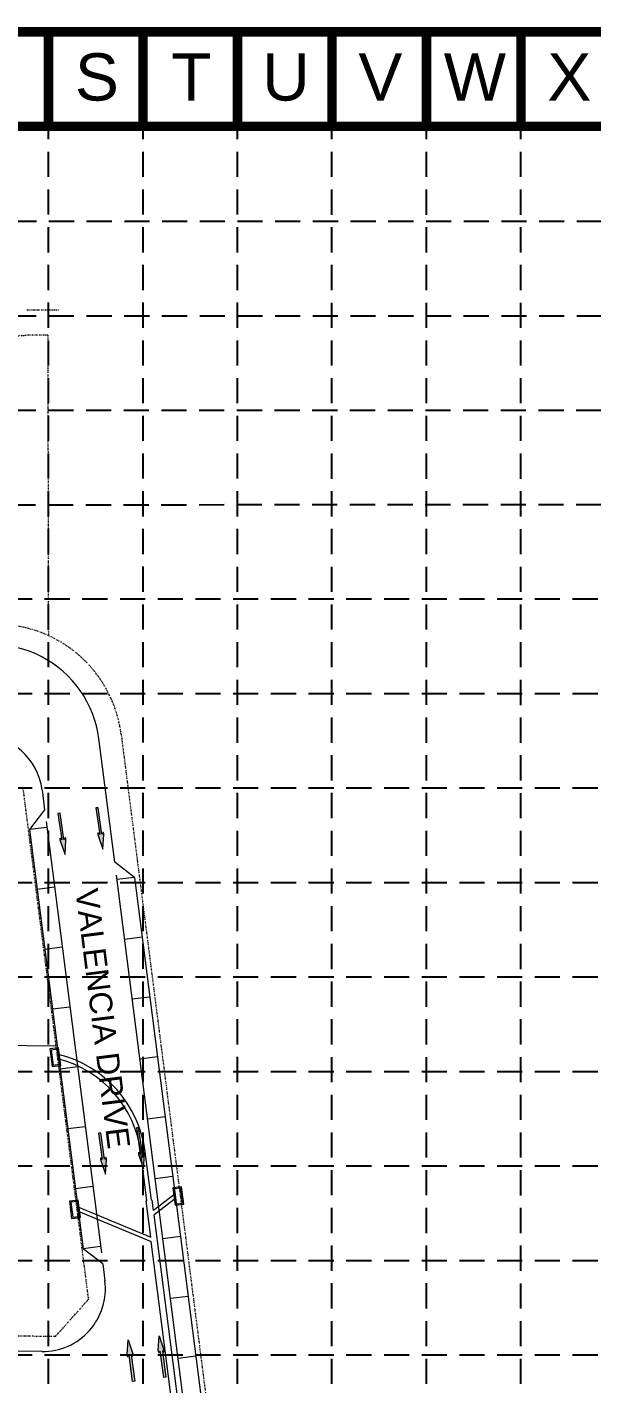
# Model space of a CAD drawing. Extents: x 7749 to 9256, y 6499 to 8908.
# Drawn here: x 8456 to 8681, y 8369 to 8908 of the extents above; entities that cross this region are included whole.
import ezdxf
from ezdxf.enums import TextEntityAlignment as Align

# ---------------------------------------------------------------- set-up
doc = ezdxf.new("R2010")
doc.units = 0
doc.header["$MEASUREMENT"] = 0
doc.linetypes.add('DASHED', pattern=[0.75, 0.5, -0.25])
doc.linetypes.add('DIVIDE', pattern=[1.25, 0.5, -0.25, 0, -0.25, 0, -0.25])
for name, color, linetype in [('1 STREET NAMES', 7, 'Continuous'), ('27', 7, 'Continuous'), ('29', 7, 'Continuous'), ('BASE', 7, 'Continuous'), ('DED-4692-2629', 7, 'Continuous'), ('DED-4986-2484', 7, 'Continuous'), ('FLOODPLAIN-CB', 7, 'Continuous'), ('GRID', 254, 'DASHED'), ('PNTNO', 7, 'Continuous')]:
    doc.layers.add(name, color=color, linetype=linetype)
doc.styles.get("Standard").update_dxf_attribs({"font": 'ARIAL.TTF'})

msp = doc.modelspace()

# ---------------------------------------------------------------- hatches: boundary and pattern name
at = {"layer": 'FLOODPLAIN-CB', "linetype": 'Continuous', "lineweight": 0}
h = msp.add_hatch(color=7, dxfattribs=at)
edge = h.paths.add_edge_path()
edge.add_line((8471.48, 8585.89), (8470.96, 8585.26))
edge.add_line((8470.96, 8585.26), (8469.46, 8595.74))
edge.add_line((8469.46, 8595.74), (8468.61, 8595.61))
edge.add_line((8468.61, 8595.61), (8470.11, 8585.14))
edge.add_line((8470.11, 8585.14), (8469.53, 8585.6))
edge.add_line((8469.53, 8585.6), (8469.53, 8585.6))
edge.add_ellipse((8469.56, 8585.06), major_axis=(-0.079, 0.554), ratio=0.285714, start_angle=-17.1827, end_angle=124.7269)
edge.add_line((8469.48, 8584.73), (8469.48, 8584.73))
edge.add_line((8469.48, 8584.73), (8471.41, 8579.21))
edge.add_line((8471.41, 8579.21), (8471.77, 8585.05))
edge.add_line((8471.77, 8585.05), (8471.77, 8585.05))
edge.add_ellipse((8471.6, 8585.36), major_axis=(-0.079, 0.554), ratio=0.285714, start_angle=234.1685, end_angle=374.4967)
edge.add_line((8471.48, 8585.89), (8471.48, 8585.89))
h = msp.add_hatch(color=7, dxfattribs=at)
edge = h.paths.add_edge_path()
edge.add_line((8486.58, 8588.04), (8486.05, 8587.41))
edge.add_line((8486.05, 8587.41), (8484.56, 8597.89))
edge.add_line((8484.56, 8597.89), (8483.71, 8597.77))
edge.add_line((8483.71, 8597.77), (8485.2, 8587.29))
edge.add_line((8485.2, 8587.29), (8484.63, 8587.75))
edge.add_line((8484.63, 8587.75), (8484.63, 8587.75))
edge.add_ellipse((8484.66, 8587.22), major_axis=(-0.079, 0.554), ratio=0.285714, start_angle=-17.1827, end_angle=124.7269)
edge.add_line((8484.57, 8586.88), (8484.57, 8586.88))
edge.add_line((8484.57, 8586.88), (8486.51, 8581.37))
edge.add_line((8486.51, 8581.37), (8486.87, 8587.21))
edge.add_line((8486.87, 8587.21), (8486.87, 8587.21))
edge.add_ellipse((8486.69, 8587.51), major_axis=(-0.079, 0.554), ratio=0.285714, start_angle=234.1685, end_angle=374.4967)
edge.add_line((8486.58, 8588.04), (8486.58, 8588.04))
h = msp.add_hatch(color=7, dxfattribs=at)
edge = h.paths.add_edge_path()
edge.add_line((8487.61, 8458.75), (8487.09, 8458.13))
edge.add_line((8487.09, 8458.13), (8485.59, 8468.6))
edge.add_line((8485.59, 8468.6), (8484.74, 8468.48))
edge.add_line((8484.74, 8468.48), (8486.24, 8458))
edge.add_line((8486.24, 8458), (8485.67, 8458.46))
edge.add_line((8485.67, 8458.46), (8485.67, 8458.46))
edge.add_ellipse((8485.7, 8457.93), major_axis=(-0.079, 0.554), ratio=0.285714, start_angle=-17.1827, end_angle=124.7269)
edge.add_line((8485.61, 8457.59), (8485.61, 8457.6))
edge.add_line((8485.61, 8457.6), (8487.55, 8452.08))
edge.add_line((8487.55, 8452.08), (8487.9, 8457.92))
edge.add_line((8487.9, 8457.92), (8487.91, 8457.92))
edge.add_ellipse((8487.73, 8458.22), major_axis=(-0.079, 0.554), ratio=0.285714, start_angle=234.1685, end_angle=374.4967)
edge.add_line((8487.61, 8458.75), (8487.61, 8458.75))
h = msp.add_hatch(color=7, dxfattribs=at)
edge = h.paths.add_edge_path()
edge.add_line((8502.71, 8460.91), (8502.19, 8460.28))
edge.add_line((8502.19, 8460.28), (8500.69, 8470.76))
edge.add_line((8500.69, 8470.76), (8499.84, 8470.63))
edge.add_line((8499.84, 8470.63), (8501.34, 8460.16))
edge.add_line((8501.34, 8460.16), (8500.77, 8460.62))
edge.add_line((8500.77, 8460.62), (8500.76, 8460.62))
edge.add_ellipse((8500.79, 8460.08), major_axis=(-0.079, 0.554), ratio=0.285714, start_angle=-17.1827, end_angle=124.7269)
edge.add_line((8500.71, 8459.75), (8500.71, 8459.75))
edge.add_line((8500.71, 8459.75), (8502.64, 8454.24))
edge.add_line((8502.64, 8454.24), (8503, 8460.07))
edge.add_line((8503, 8460.07), (8503, 8460.07))
edge.add_ellipse((8502.83, 8460.38), major_axis=(-0.079, 0.554), ratio=0.285714, start_angle=234.1685, end_angle=374.4967)
edge.add_line((8502.71, 8460.91), (8502.71, 8460.91))
h = msp.add_hatch(color=7, dxfattribs=at)
edge = h.paths.add_edge_path()
edge.add_line((8498.3, 8379.86), (8497.73, 8380.33))
edge.add_line((8497.73, 8380.33), (8499.11, 8369.83))
edge.add_line((8499.11, 8369.83), (8498.26, 8369.72))
edge.add_line((8498.26, 8369.72), (8496.88, 8380.21))
edge.add_line((8496.88, 8380.21), (8496.35, 8379.59))
edge.add_line((8496.35, 8379.59), (8496.35, 8379.59))
edge.add_ellipse((8496.24, 8380.12), major_axis=(-0.073, 0.555), ratio=0.285714, start_angle=54.1685, end_angle=194.4967, ccw=False)
edge.add_line((8496.06, 8380.43), (8496.07, 8380.43))
edge.add_line((8496.07, 8380.43), (8496.49, 8386.26))
edge.add_line((8496.49, 8386.26), (8498.36, 8380.73))
edge.add_ellipse((8498.27, 8380.39), major_axis=(-0.073, 0.555), ratio=0.285714, start_angle=162.8173, end_angle=304.7269, ccw=False)
edge.add_line((8498.3, 8379.86), (8498.3, 8379.86))
edge.add_line((8498.3, 8379.86), (8498.3, 8379.86))
edge.add_line((8498.3, 8379.86), (8498.3, 8379.86))
h = msp.add_hatch(color=7, dxfattribs=at)
edge = h.paths.add_edge_path()
edge.add_line((8510.7, 8381.45), (8510.13, 8381.92))
edge.add_line((8510.13, 8381.92), (8511.51, 8371.42))
edge.add_line((8511.51, 8371.42), (8510.66, 8371.31))
edge.add_line((8510.66, 8371.31), (8509.28, 8381.8))
edge.add_line((8509.28, 8381.8), (8508.75, 8381.18))
edge.add_line((8508.75, 8381.18), (8508.75, 8381.18))
edge.add_ellipse((8508.63, 8381.71), major_axis=(-0.073, 0.555), ratio=0.285714, start_angle=54.1685, end_angle=194.4967, ccw=False)
edge.add_line((8508.46, 8382.02), (8508.47, 8382.02))
edge.add_line((8508.47, 8382.02), (8508.89, 8387.85))
edge.add_line((8508.89, 8387.85), (8510.76, 8382.31))
edge.add_ellipse((8510.67, 8381.98), major_axis=(-0.073, 0.555), ratio=0.285714, start_angle=162.8173, end_angle=304.7269, ccw=False)
edge.add_line((8510.7, 8381.44), (8510.7, 8381.45))
edge.add_line((8510.7, 8381.45), (8510.7, 8381.45))
edge.add_line((8510.7, 8381.45), (8510.7, 8381.45))

# ---------------------------------------------------------------- linework, layer by layer
at = {"layer": '27', "color": 7, "linetype": 'DIVIDE', "lineweight": 0}
for p, q in [((8456.16, 8795.83), (8469.27, 8795.86)), ((8306.43, 8775.56), (8456.51, 8785.83)), ((8464.55, 8785.85), (8456.51, 8785.83)), ((8464.55, 8785.85), (8464.77, 8666.35)), ((8493.71, 8627.16), (8532.83, 8321.74)), ((8454.59, 8605.95), (8480.68, 8402.28)), ((8467.58, 8387.56), (8480.68, 8402.28)), ((8467.58, 8387.56), (8232.13, 8389.92))]:
    msp.add_line(p, q, dxfattribs=at)
msp.add_arc((8444.12, 8620.81), 50, 7.2996, 126.9752, dxfattribs=at)
at = {"layer": '29', "color": 7, "linetype": 'Continuous', "lineweight": 0}
msp.add_line((8467.77, 8503.06), (8214.9, 8505.59), dxfattribs=at)
at = {"layer": 'BASE', "color": 9}
msp.add_line((7788.29, 8868.85), (9216.57, 8868.85), dxfattribs=at)
at = {"layer": 'BASE', "const_width": 3.76}
for points in [[(9254.16, 6500.92), (9254.16, 8906.43), (7750.71, 8906.43), (7750.71, 6500.92)], [(9216.57, 6538.5), (9216.57, 8868.85), (7788.29, 8868.85), (7788.29, 6538.5)]]:
    msp.add_lwpolyline(points, close=True, dxfattribs=at)
for points in [[(8464.84, 8906.43), (8464.84, 8868.85)], [(8502.43, 8906.43), (8502.43, 8868.85)], [(8540.02, 8906.43), (8540.02, 8868.85)], [(8577.6, 8906.43), (8577.6, 8868.85)], [(8615.19, 8906.43), (8615.19, 8868.85)], [(8652.78, 8906.43), (8652.78, 8868.85)]]:
    msp.add_lwpolyline(points, dxfattribs=at)
at = {"layer": 'DED-4692-2629', "color": 7, "linetype": 'Continuous', "lineweight": 0}
for p, q in [((8468.87, 8502.37), (8465.39, 8501.92)), ((8465.39, 8501.92), (8466.28, 8494.98)), ((8468.43, 8501.81), (8465.95, 8501.49)), ((8465.95, 8501.49), (8466.72, 8495.54)), ((8469.19, 8495.86), (8468.43, 8501.81)), ((8469.75, 8495.42), (8468.87, 8502.37)), ((8466.28, 8494.98), (8469.75, 8495.42)), ((8466.28, 8494.98), (8466.28, 8494.98)), ((8466.72, 8495.54), (8469.19, 8495.86)), ((8466.72, 8495.54), (8466.72, 8495.54)), ((8517.78, 8447.13), (8514.31, 8446.69)), ((8514.31, 8446.69), (8515.2, 8439.75)), ((8517.35, 8446.57), (8514.87, 8446.26)), ((8514.87, 8446.26), (8515.63, 8440.31)), ((8518.11, 8440.62), (8517.35, 8446.57)), ((8518.67, 8440.19), (8517.78, 8447.13)), ((8476.62, 8441.86), (8473.14, 8441.42)), ((8473.14, 8441.42), (8474.03, 8434.47)), ((8476.18, 8441.3), (8473.7, 8440.98)), ((8473.7, 8440.98), (8474.47, 8435.03)), ((8476.95, 8435.35), (8476.18, 8441.3)), ((8477.5, 8434.92), (8476.62, 8441.86)), ((8515.2, 8439.75), (8518.67, 8440.19)), ((8515.2, 8439.75), (8515.2, 8439.75)), ((8515.63, 8440.31), (8518.11, 8440.62)), ((8515.63, 8440.31), (8515.63, 8440.31)), ((8474.03, 8434.47), (8477.5, 8434.92)), ((8474.03, 8434.47), (8474.03, 8434.47)), ((8474.47, 8435.03), (8476.95, 8435.35)), ((8474.47, 8435.03), (8474.47, 8435.03))]:
    msp.add_line(p, q, dxfattribs=at)
at = {"layer": 'DED-4986-2484', "color": 7, "linetype": 'Continuous', "lineweight": 0}
for p, q in [((8491.16, 8576.24), (8484.86, 8625.4)), ((8462.27, 8604.98), (8463.3, 8596.98)), ((8463.3, 8596.98), (8457.24, 8589.15)), ((8464.19, 8590.04), (8457.24, 8589.15)), ((8463.89, 8592.35), (8485.86, 8420.84)), ((8457.24, 8589.15), (8478.59, 8422.51)), ((8498.99, 8570.18), (8491.16, 8576.24)), ((8522.54, 8331.24), (8491.82, 8571.11)), ((8498.99, 8570.18), (8492.05, 8569.29)), ((8498.99, 8570.18), (8530.85, 8321.48)), ((8467.24, 8566.23), (8460.29, 8565.34)), ((8470.29, 8542.43), (8463.34, 8541.54)), ((8502.04, 8546.38), (8495.1, 8545.49)), ((8505.09, 8522.57), (8498.15, 8521.68)), ((8473.34, 8518.62), (8466.39, 8517.73)), ((8508.14, 8498.77), (8501.2, 8497.88)), ((8476.39, 8494.82), (8469.44, 8493.93)), ((8511.19, 8474.96), (8504.25, 8474.07)), ((8479.43, 8471.01), (8472.49, 8470.12)), ((8514.24, 8451.16), (8507.3, 8450.27)), ((8482.48, 8447.21), (8475.54, 8446.32)), ((8485.53, 8423.4), (8478.59, 8422.51)), ((8517.29, 8427.35), (8510.35, 8426.46)), ((8486.42, 8416.46), (8478.59, 8422.51)), ((8486.42, 8416.46), (8487.28, 8409.78)), ((8520.34, 8403.55), (8513.39, 8402.66)), ((8462.23, 8381.61), (8226.18, 8383.98)), ((8523.39, 8379.74), (8516.44, 8378.85))]:
    msp.add_line(p, q, dxfattribs=at)
for centre, radius, start, end in [((8442.23, 8619.81), 43, 7.2996, 118.1778), ((8437.48, 8601.8), 25, 7.2996, 90.1053), ((8462.48, 8406.61), 25, 269.4256, 7.2996)]:
    msp.add_arc(centre, radius, start, end, dxfattribs=at)
at = {"layer": 'FLOODPLAIN-CB', "color": 7, "linetype": 'Continuous', "lineweight": 0}
for p, q in [((8469.46, 8595.74), (8468.61, 8595.61)), ((8468.61, 8595.61), (8470.11, 8585.14)), ((8470.96, 8585.26), (8469.46, 8595.74)), ((8484.56, 8597.89), (8483.71, 8597.77)), ((8483.71, 8597.77), (8485.2, 8587.29)), ((8486.05, 8587.41), (8484.56, 8597.89)), ((8469.48, 8584.73), (8469.48, 8584.73)), ((8469.48, 8584.73), (8471.41, 8579.21)), ((8470.11, 8585.14), (8469.53, 8585.6)), ((8469.53, 8585.6), (8469.53, 8585.6)), ((8471.48, 8585.89), (8470.96, 8585.26)), ((8471.41, 8579.21), (8471.77, 8585.05)), ((8471.48, 8585.89), (8471.48, 8585.89)), ((8471.77, 8585.05), (8471.77, 8585.05)), ((8484.57, 8586.88), (8484.57, 8586.88)), ((8484.57, 8586.88), (8486.51, 8581.37)), ((8485.2, 8587.29), (8484.63, 8587.75)), ((8484.63, 8587.75), (8484.63, 8587.75)), ((8486.58, 8588.04), (8486.05, 8587.41)), ((8486.51, 8581.37), (8486.87, 8587.21)), ((8486.58, 8588.04), (8486.58, 8588.04)), ((8486.87, 8587.21), (8486.87, 8587.21)), ((8485.59, 8468.6), (8484.74, 8468.48)), ((8484.74, 8468.48), (8486.24, 8458)), ((8487.09, 8458.13), (8485.59, 8468.6)), ((8500.69, 8470.76), (8499.84, 8470.63)), ((8499.84, 8470.63), (8501.34, 8460.16)), ((8502.19, 8460.28), (8500.69, 8470.76)), ((8500.77, 8460.62), (8500.76, 8460.62)), ((8501.34, 8460.16), (8500.77, 8460.62)), ((8502.71, 8460.91), (8502.19, 8460.28)), ((8502.71, 8460.91), (8502.71, 8460.91)), ((8485.61, 8457.59), (8485.61, 8457.6)), ((8485.61, 8457.6), (8487.55, 8452.08)), ((8486.24, 8458), (8485.67, 8458.46)), ((8485.67, 8458.46), (8485.67, 8458.46)), ((8487.61, 8458.75), (8487.09, 8458.13)), ((8487.55, 8452.08), (8487.9, 8457.92)), ((8487.61, 8458.75), (8487.61, 8458.75)), ((8487.9, 8457.92), (8487.91, 8457.92)), ((8500.71, 8459.75), (8500.71, 8459.75)), ((8500.71, 8459.75), (8502.64, 8454.24)), ((8502.64, 8454.24), (8503, 8460.07)), ((8503, 8460.07), (8503, 8460.07)), ((8496.07, 8380.43), (8496.49, 8386.26)), ((8496.49, 8386.26), (8498.36, 8380.73)), ((8508.47, 8382.02), (8508.89, 8387.85)), ((8508.89, 8387.85), (8510.76, 8382.31)), ((8496.06, 8380.43), (8496.07, 8380.43)), ((8496.88, 8380.21), (8496.35, 8379.59)), ((8496.35, 8379.59), (8496.35, 8379.59)), ((8498.26, 8369.72), (8496.88, 8380.21)), ((8498.3, 8379.86), (8497.73, 8380.33)), ((8497.73, 8380.33), (8499.11, 8369.83)), ((8498.3, 8379.86), (8498.3, 8379.86)), ((8498.3, 8379.86), (8498.3, 8379.86)), ((8498.3, 8379.86), (8498.3, 8379.86)), ((8508.46, 8382.02), (8508.47, 8382.02)), ((8509.28, 8381.8), (8508.75, 8381.18)), ((8508.75, 8381.18), (8508.75, 8381.18)), ((8510.66, 8371.31), (8509.28, 8381.8)), ((8510.7, 8381.45), (8510.13, 8381.92)), ((8510.13, 8381.92), (8511.51, 8371.42)), ((8510.7, 8381.44), (8510.7, 8381.45)), ((8510.7, 8381.45), (8510.7, 8381.45)), ((8510.7, 8381.45), (8510.7, 8381.45)), ((8499.11, 8369.83), (8498.26, 8369.72)), ((8511.51, 8371.42), (8510.66, 8371.31))]:
    msp.add_line(p, q, dxfattribs=at)
for centre, major_axis, start_param, end_param in [((8469.56, 8585.06), (-0.079, 0.554), -0.299894, 2.176896), ((8471.6, 8585.36), (-0.079, 0.554), 4.087011, 6.536201), ((8484.66, 8587.22), (-0.079, 0.554), -0.299894, 2.176896), ((8486.69, 8587.51), (-0.079, 0.554), 4.087011, 6.536201), ((8500.79, 8460.08), (-0.079, 0.554), -0.299894, 2.176896), ((8502.83, 8460.38), (-0.079, 0.554), 4.087011, 6.536201), ((8485.7, 8457.93), (-0.079, 0.554), -0.299894, 2.176896), ((8487.73, 8458.22), (-0.079, 0.554), 4.087011, 6.536201), ((8496.24, 8380.12), (-0.073, 0.555), 0.945418, 3.394608), ((8498.27, 8380.39), (-0.073, 0.555), 2.841698, 5.318488), ((8508.63, 8381.71), (-0.073, 0.555), 0.945418, 3.394608), ((8510.67, 8381.98), (-0.073, 0.555), 2.841698, 5.318488)]:
    msp.add_ellipse(centre, major_axis=major_axis, ratio=0.285714, start_param=start_param, end_param=end_param, dxfattribs=at)
for p in [(8469.53, 8585.6), (8484.63, 8587.75), (8500.77, 8460.62), (8485.67, 8458.46)]:
    msp.add_point(p, dxfattribs=at)
at = {"layer": 'GRID', "linetype": 'DASHED', "ltscale": 20}
for p, q in [((8464.84, 6688.75), (8464.84, 8868.85)), ((8502.43, 6688.75), (8502.43, 8868.85)), ((8540.02, 6688.74), (8540.02, 8868.85)), ((8577.6, 6688.73), (8577.6, 8868.85)), ((8615.19, 6688.73), (8615.19, 8868.85)), ((8652.78, 6688.72), (8652.78, 8868.85)), ((7790, 8831.01), (9215.95, 8831.19)), ((7789.97, 8793.32), (9215.95, 8793.61)), ((7789.76, 8755.85), (9216.57, 8756.09)), ((7789.71, 8718.29), (9216.57, 8718.5)), ((7788.29, 8680.92), (9216.57, 8680.92)), ((7788.29, 8643.33), (9216.57, 8643.33)), ((7788.29, 8605.74), (9216.57, 8605.74)), ((7788.29, 8568.16), (9216.57, 8568.16)), ((7788.29, 8530.57), (9216.57, 8530.57)), ((7788.29, 8492.99), (9216.57, 8492.99)), ((7788.29, 8455.4), (9216.57, 8455.4)), ((7788.29, 8417.81), (9216.57, 8417.81)), ((7788.29, 8380.23), (9216.57, 8380.23))]:
    msp.add_line(p, q, dxfattribs=at)
at = {"layer": 'PNTNO', "color": 7, "linetype": 'Continuous', "lineweight": 0}
for p, q in [((8504.01, 8441.52), (8501.53, 8460.82)), ((8505.74, 8441.74), (8503.27, 8461.04)), ((8476.45, 8439.19), (8505.48, 8427.04)), ((8503.63, 8441.47), (8504.01, 8441.52)), ((8505.48, 8427.04), (8503.63, 8441.47)), ((8505.74, 8441.74), (8506.11, 8441.79)), ((8506.64, 8437.67), (8506.11, 8441.79)), ((8515.14, 8444.14), (8506.64, 8437.67)), ((8515.36, 8442.42), (8506.86, 8435.95)), ((8476.67, 8437.47), (8505.7, 8425.32)), ((8516.91, 8357.48), (8506.86, 8435.95)), ((8514.43, 8357.16), (8505.7, 8425.32))]:
    msp.add_line(p, q, dxfattribs=at)
for radius, end in [(45.88, 76.2195), (44.13, 75.3409)]:
    msp.add_arc((8457.77, 8455.21), radius, 7.2992, end, dxfattribs=at)

# ---------------------------------------------------------------- texts
at = {"layer": '1 STREET NAMES', "color": 7, "linetype": 'Continuous', "lineweight": 0}
msp.add_text('VALENCIA DRIVE', height=9, rotation=277.1648, dxfattribs=at).set_placement((8486.47, 8514.04), align=Align.MIDDLE)
at = {"layer": 'BASE'}
for s, p in [('S', (8484.09, 8888.51)), ('T', (8521.68, 8888.51)), ('U', (8559.27, 8888.51)), ('V', (8596.85, 8888.51)), ('W', (8634.44, 8888.51)), ('X', (8672.02, 8888.51))]:
    msp.add_text(s, height=18.79, dxfattribs=at).set_placement(p, align=Align.MIDDLE_CENTER)

doc.saveas('drawing.dxf')
